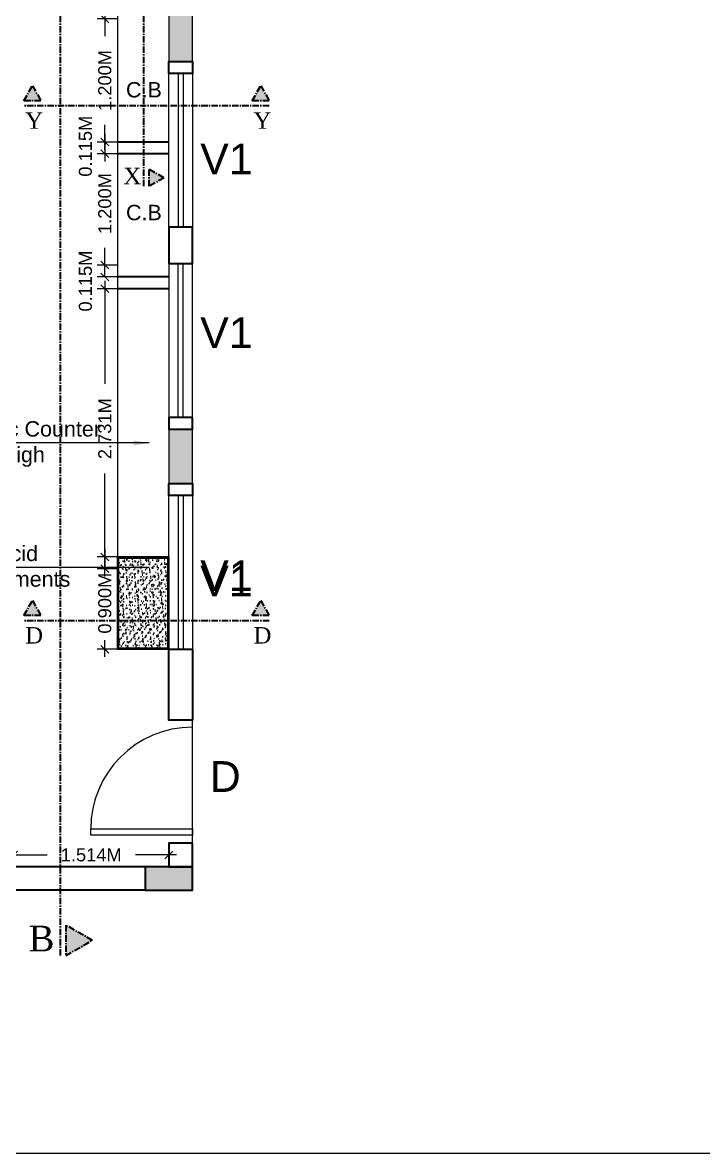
# Model space of a CAD drawing. Header units: metres. Extents: x 1608201 to 1961866, y 406505 to 647036.
# Drawn here: x 1677142 to 1683780, y 455711 to 466736 of the extents above; entities that cross this region are included whole.
import ezdxf

# ---------------------------------------------------------------- set-up
doc = ezdxf.new("R2010")
doc.units = ezdxf.units.M
doc.header["$LTSCALE"] = 1000
doc.header["$PDMODE"] = 35
doc.linetypes.add('CENTER', pattern=[2, 1.25, -0.25, 0.25, -0.25])
doc.layers.get('Defpoints').update_dxf_attribs({"lineweight": 18})
for name, color, linetype, lineweight in [('- WALL', 7, 'Continuous', 30), ('arrow', 63, 'Continuous', 13), ('Col-Hatch', 9, 'Continuous', 13), ('coloum hatch', 254, 'Continuous', 9), ('Column', 252, 'Continuous', 30), ('dimension', 6, 'Continuous', 13), ('Door', 54, 'Continuous', 13), ('Furniture', 13, 'Continuous', 13), ('Section Line', 135, 'CENTER', 30), ('SLAB', 5, 'Continuous', 20), ('Text-1', 240, 'Continuous', 15), ('Text-2', 122, 'Continuous', 25), ('Ventilator', 6, 'Continuous', 18), ('Wall', 7, 'Continuous', 30), ('Window-Wall', 7, 'Continuous', 18)]:
    doc.layers.add(name, color=color, linetype=linetype, lineweight=lineweight)
doc.layers.add('sand', color=252, linetype='Continuous')
doc.layers.add('text', color=7, linetype='Continuous')
doc.styles.add('dim-stylus bt', font='arial.ttf')
doc.styles.add('L120', font='simplex.shx', dxfattribs={"height": 1})
doc.dimstyles.new('1      100 (big)', dxfattribs={"dimscale": 75, "dimtxt": 5, "dimasz": 3.5, "dimexe": 1.5, "dimexo": 2, "dimgap": 1, "dimtad": 0, "dimdec": 3, "dimlfac": 0.001, "dimzin": 0, "dimdsep": 46, "dimtxsty": 'dim-stylus bt', "dimblk": 'OBLIQUE', "dimcen": 0, "dimdle": 0.6, "dimclrd": 256, "dimclre": 7, "dimclrt": 256, "dimadec": 0, "dimazin": 0, "dimtfac": 0.7, "dimtdec": 3, "dimtofl": 0, "dimtmove": 1, "dimatfit": 3, "dimldrblk": 'OPEN90', "dimfxl": 0, "dimtolj": 1, "dimtzin": 0, "dimlwd": 15, "dimlwe": 15, "dimarcsym": 0})
doc.dimstyles.new('Tabrej', dxfattribs={"dimtxt": 0.32, "dimasz": 0.2, "dimexe": 0, "dimexo": 0.15, "dimgap": 0.09, "dimtad": 0, "dimdec": 3, "dimzin": 0, "dimdsep": 46, "dimtxsty": 'dim-stylus bt', "dimblk": 'ARCHTICK', "dimcen": 0, "dimdle": 0.05, "dimclrd": 256, "dimclre": 256, "dimclrt": 7, "dimadec": 0, "dimazin": 0, "dimtfac": 1, "dimtdec": 3, "dimtofl": 0, "dimtmove": 0, "dimatfit": 1, "dimfxl": 0, "dimtolj": 1, "dimtzin": 0, "dimlwd": -1, "dimlwe": -1, "dimarcsym": 0})

# ---------------------------------------------------------------- blocks, each defined once
blk = doc.blocks.new('CC')
at = {"layer": 'Col-Hatch', "ltscale": 0.05}
blk.add_hatch(color=256, dxfattribs=at).paths.add_polyline_path([(4078.606, 341.328), (4078.606, 341.098), (4079.066, 341.098), (4079.066, 341.328)])
at = {"layer": 'Column'}
blk.add_lwpolyline([(4078.606, 341.328), (4079.066, 341.328), (4079.066, 341.098), (4078.606, 341.098)], close=True, dxfattribs=at)
blk = doc.blocks.new('DFG')
at = {"layer": 'Col-Hatch', "ltscale": 0.05}
blk.add_hatch(color=256, dxfattribs=at).paths.add_polyline_path([(3557.561, -332.074), (3557.561, -332.304), (3557.031, -332.304), (3557.031, -332.074)])
blk.add_lwpolyline([(3557.561, -332.074), (3557.561, -332.304), (3557.031, -332.304), (3557.031, -332.074), (3557.561, -332.074)], dxfattribs=at)
blk = doc.blocks.new('D1')
at = {"layer": 'Door', "ltscale": 0.05}
blk.add_line((1615726, 654826), (1615726, 656026), dxfattribs=at)
blk.add_lwpolyline([(1615726, 654904), (1614735, 654904), (1614735, 654964), (1615726, 654964), (1615726, 654904)], dxfattribs=at)
blk.add_arc((1615726, 654964), 992, 90, 180, dxfattribs=at)
blk = doc.blocks.new('_ArchTick')
at = {"color": 0, "const_width": 0.15}
blk.add_lwpolyline([(-0.5, -0.5), (0.5, 0.5)], dxfattribs=at)
blk = doc.blocks.new('_Oblique')
at = {"color": 0, "linetype": 'ByBlock', "lineweight": -2}
blk.add_line((-0.5, -0.5), (0.5, 0.5), dxfattribs=at)
blk = doc.blocks.new('*D555')
at = {"layer": 'Defpoints', "color": 0, "ltscale": 50, "transparency": 16777216}
for p in [(1677944, 465572), (1678068, 465572), (1678068, 464372)]:
    blk.add_point(p, dxfattribs=at)
at = {"layer": 'dimension', "lineweight": 15, "ltscale": 50, "transparency": 16777216}
for p, q in [((1677944, 465647), (1677944, 465403)), ((1677944, 464297), (1677944, 464541))]:
    blk.add_line(p, q, dxfattribs=at)
at = {"layer": 'dimension', "color": 7, "lineweight": 15, "ltscale": 50, "transparency": 16777216}
for p, q in [((1678068, 465572), (1677869, 465572)), ((1678068, 464372), (1677869, 464372))]:
    blk.add_line(p, q, dxfattribs=at)
at = {"layer": 'dimension', "lineweight": 15, "ltscale": 50, "transparency": 16777216, "xscale": 75, "yscale": 75, "zscale": 75}
for p, rotation in [((1677944, 465572), 90), ((1677944, 464372), 270)]:
    blk.add_blockref('_Oblique', p, dxfattribs=dict(at, rotation=rotation))
at = {"layer": 'dimension', "ltscale": 50, "transparency": 16777216, "insert": (1677944, 464972), "char_height": 127.5, "attachment_point": 5, "rotation": 90, "style": 'dim-stylus bt'}
blk.add_mtext('\\A1;1.200M', dxfattribs=at)
blk = doc.blocks.new('_Open90')
at = {"color": 0, "linetype": 'ByBlock', "lineweight": -2}
for p, q in [((0, 0), (-1, 0)), ((-0.5, 0.5), (0, 0)), ((0, 0), (-0.5, -0.5))]:
    blk.add_line(p, q, dxfattribs=at)
blk = doc.blocks.new('*D556')
at = {"layer": 'Defpoints', "color": 0, "ltscale": 50, "transparency": 16777216}
for p in [(1678068, 461526), (1677944, 460626), (1678068, 460626)]:
    blk.add_point(p, dxfattribs=at)
at = {"layer": 'dimension', "color": 7, "lineweight": 15, "ltscale": 50, "transparency": 16777216}
for p, q in [((1678068, 461526), (1677869, 461526)), ((1678068, 460626), (1677869, 460626))]:
    blk.add_line(p, q, dxfattribs=at)
at = {"layer": 'dimension', "lineweight": 15, "ltscale": 50, "transparency": 16777216}
for p, q in [((1677944, 461601), (1677944, 461438)), ((1677944, 460551), (1677944, 460715))]:
    blk.add_line(p, q, dxfattribs=at)
at = {"layer": 'dimension', "lineweight": 15, "ltscale": 50, "transparency": 16777216, "xscale": 75, "yscale": 75, "zscale": 75}
for p, rotation in [((1677944, 461526), 90), ((1677944, 460626), 270)]:
    blk.add_blockref('_Oblique', p, dxfattribs=dict(at, rotation=rotation))
at = {"layer": 'dimension', "ltscale": 50, "transparency": 16777216, "insert": (1677944, 461076), "char_height": 127.5, "attachment_point": 5, "rotation": 90, "style": 'dim-stylus bt'}
blk.add_mtext('\\A1;0.900M', dxfattribs=at)
blk = doc.blocks.new('*D557')
at = {"layer": 'Defpoints', "color": 0, "ltscale": 50, "transparency": 16777216}
for p in [(1678068, 466772), (1677944, 465572), (1678068, 465572)]:
    blk.add_point(p, dxfattribs=at)
at = {"layer": 'dimension', "lineweight": 15, "ltscale": 50, "transparency": 16777216}
for p, q in [((1677944, 466847), (1677944, 466603)), ((1677944, 465497), (1677944, 465741))]:
    blk.add_line(p, q, dxfattribs=at)
at = {"layer": 'dimension', "color": 7, "lineweight": 15, "ltscale": 50, "transparency": 16777216}
for p, q in [((1678068, 466772), (1677869, 466772)), ((1678068, 465572), (1677869, 465572))]:
    blk.add_line(p, q, dxfattribs=at)
at = {"layer": 'dimension', "lineweight": 15, "ltscale": 50, "transparency": 16777216, "xscale": 75, "yscale": 75, "zscale": 75}
for p, rotation in [((1677944, 466772), 90), ((1677944, 465572), 270)]:
    blk.add_blockref('_Oblique', p, dxfattribs=dict(at, rotation=rotation))
at = {"layer": 'dimension', "ltscale": 50, "transparency": 16777216, "insert": (1677944, 466172), "char_height": 127.5, "attachment_point": 5, "rotation": 90, "style": 'dim-stylus bt'}
blk.add_mtext('\\A1;1.200M', dxfattribs=at)
blk = doc.blocks.new('*D564')
at = {"layer": 'Defpoints', "color": 0, "ltscale": 50, "transparency": 16777216}
for p in [(1678568, 458621), (1677054, 458506), (1678568, 458506)]:
    blk.add_point(p, dxfattribs=at)
at = {"layer": 'dimension', "color": 7, "lineweight": 15, "ltscale": 50, "transparency": 16777216}
for p, q in [((1677054, 458506), (1677054, 458696)), ((1678568, 458506), (1678568, 458696))]:
    blk.add_line(p, q, dxfattribs=at)
at = {"layer": 'dimension', "lineweight": 15, "ltscale": 50, "transparency": 16777216}
for p, q in [((1676979, 458621), (1677381, 458621)), ((1678643, 458621), (1678242, 458621))]:
    blk.add_line(p, q, dxfattribs=at)
at = {"layer": 'dimension', "lineweight": 15, "ltscale": 50, "transparency": 16777216, "xscale": 75, "yscale": 75, "zscale": 75, "rotation": 180}
blk.add_blockref('_Oblique', (1677054, 458621), dxfattribs=at)
at = {"layer": 'dimension', "lineweight": 15, "ltscale": 50, "transparency": 16777216, "xscale": 75, "yscale": 75, "zscale": 75}
blk.add_blockref('_Oblique', (1678568, 458621), dxfattribs=at)
at = {"layer": 'dimension', "ltscale": 50, "transparency": 16777216, "insert": (1677811, 458621), "char_height": 127.5, "attachment_point": 5, "style": 'dim-stylus bt'}
blk.add_mtext('\\A1;1.514M', dxfattribs=at)
blk = doc.blocks.new('*D566')
at = {"layer": 'Defpoints', "color": 0, "ltscale": 50, "transparency": 16777216}
for p in [(1677944, 464142), (1678068, 464142), (1678065, 461411)]:
    blk.add_point(p, dxfattribs=at)
at = {"layer": 'dimension', "lineweight": 15, "ltscale": 50, "transparency": 16777216}
for p, q in [((1677944, 464217), (1677944, 463214)), ((1677944, 461336), (1677944, 462339))]:
    blk.add_line(p, q, dxfattribs=at)
at = {"layer": 'dimension', "color": 7, "lineweight": 15, "ltscale": 50, "transparency": 16777216}
for p, q in [((1678068, 464142), (1677869, 464142)), ((1678065, 461411), (1677869, 461411))]:
    blk.add_line(p, q, dxfattribs=at)
at = {"layer": 'dimension', "lineweight": 15, "ltscale": 50, "transparency": 16777216, "xscale": 75, "yscale": 75, "zscale": 75}
for p, rotation in [((1677944, 464142), 90), ((1677944, 461411), 270)]:
    blk.add_blockref('_Oblique', p, dxfattribs=dict(at, rotation=rotation))
at = {"layer": 'dimension', "ltscale": 50, "transparency": 16777216, "insert": (1677944, 462777), "char_height": 127.5, "attachment_point": 5, "rotation": 90, "style": 'dim-stylus bt'}
blk.add_mtext('\\A1;2.731M', dxfattribs=at)
blk = doc.blocks.new('*D567')
at = {"layer": 'Defpoints', "color": 0, "ltscale": 50, "transparency": 16777216}
for p in [(1677944, 465572), (1678068, 465572), (1678068, 465457)]:
    blk.add_point(p, dxfattribs=at)
at = {"layer": 'dimension', "lineweight": 15, "ltscale": 50, "transparency": 16777216}
for p, q in [((1677944, 465572), (1677944, 465647)), ((1677944, 465457), (1677944, 465382))]:
    blk.add_line(p, q, dxfattribs=at)
at = {"layer": 'dimension', "color": 7, "lineweight": 15, "ltscale": 50, "transparency": 16777216}
for p, q in [((1678068, 465572), (1677869, 465572)), ((1678068, 465457), (1677869, 465457))]:
    blk.add_line(p, q, dxfattribs=at)
at = {"layer": 'dimension', "lineweight": 15, "ltscale": 50, "transparency": 16777216, "xscale": 75, "yscale": 75, "zscale": 75}
for p, rotation in [((1677944, 465572), 270), ((1677944, 465457), 90)]:
    blk.add_blockref('_Oblique', p, dxfattribs=dict(at, rotation=rotation))
at = {"layer": 'dimension', "ltscale": 50, "transparency": 16777216, "insert": (1677755, 465531), "char_height": 127.5, "attachment_point": 5, "rotation": 90, "style": 'dim-stylus bt'}
blk.add_mtext('\\A1;0.115M', dxfattribs=at)
blk = doc.blocks.new('*D568')
at = {"layer": 'Defpoints', "color": 0, "ltscale": 50, "transparency": 16777216}
for p in [(1677944, 464257), (1678068, 464257), (1678068, 464142)]:
    blk.add_point(p, dxfattribs=at)
at = {"layer": 'dimension', "lineweight": 15, "ltscale": 50, "transparency": 16777216}
for p, q in [((1677944, 464257), (1677944, 464332)), ((1677944, 464142), (1677944, 464067))]:
    blk.add_line(p, q, dxfattribs=at)
at = {"layer": 'dimension', "color": 7, "lineweight": 15, "ltscale": 50, "transparency": 16777216}
for p, q in [((1678068, 464257), (1677869, 464257)), ((1678068, 464142), (1677869, 464142))]:
    blk.add_line(p, q, dxfattribs=at)
at = {"layer": 'dimension', "lineweight": 15, "ltscale": 50, "transparency": 16777216, "xscale": 75, "yscale": 75, "zscale": 75}
for p, rotation in [((1677944, 464257), 270), ((1677944, 464142), 90)]:
    blk.add_blockref('_Oblique', p, dxfattribs=dict(at, rotation=rotation))
at = {"layer": 'dimension', "ltscale": 50, "transparency": 16777216, "insert": (1677755, 464216), "char_height": 127.5, "attachment_point": 5, "rotation": 90, "style": 'dim-stylus bt'}
blk.add_mtext('\\A1;0.115M', dxfattribs=at)

msp = doc.modelspace()

# ---------------------------------------------------------------- hatches: boundary and pattern name
at = {"layer": 'sand'}
h = msp.add_hatch(color=256, dxfattribs=at)
h.paths.add_polyline_path([(1678068.171, 461526.1897), (1678068.171, 460626.1897), (1678568.171, 460626.1897), (1678568.171, 461526.1897)])
h.paths.add_polyline_path([(1678558.171, 461516.1897), (1678558.171, 460636.1897), (1678078.171, 460636.1897), (1678078.171, 461516.1897)], flags=16)
h = msp.add_hatch(dxfattribs=at)
h.set_pattern_fill('AR-SAND', color=256, scale=29.999999, angle=-90, style=0)
h.set_pattern_definition([(307.5, (1856053.372, 6949952.483), (57.804712, 1.8898007), [0, -45.59999915, 0, -50.99999904, 0, -48.7499991]), (277.5, (1856053.37, 6949952.48), (84.6643804, -53.0933002), [0, -24.59999954, 0, -41.09999923, 0, -15.7499997]), (237.5, (1856053.37, 6949989.383), (0.1697716, -93.4242541), [0, -14.99999972, 0, -53.999999, 0, -70.49999868]), (227.5, (1856053.37, 6949989.38), (26.3302665, -90.1837964), [0, -7.49999986, 0, -35.39999934, 0, -40.49999924])])
h.paths.add_polyline_path([(1678558.171, 461516.1897), (1678078.171, 461516.1897), (1678078.171, 460636.1897), (1678558.171, 460636.1897)])
at = {"layer": 'Section Line', "ltscale": 0.05}
for points in [[(1677238.0334, 466120.9879), (1677320.9083, 465973.302), (1677155.1586, 465973.302)], [(1679464.2547, 466120.9879), (1679547.1296, 465973.302), (1679381.3799, 465973.302)], [(1678523.0754, 465223.684), (1678375.3896, 465140.8091), (1678375.3896, 465306.5588)], [(1677238.0334, 461102.5022), (1677320.9083, 460954.8164), (1677155.1586, 460954.8164)], [(1679464.2547, 461102.5022), (1679547.1296, 460954.8164), (1679381.3799, 460954.8164)], [(1677823.2334, 457788.4338), (1677562.5337, 457937.2365), (1677562.5337, 457639.631)]]:
    msp.add_hatch(color=256, dxfattribs=at).paths.add_polyline_path(points)

# ---------------------------------------------------------------- linework, layer by layer
at = {"layer": '- WALL', "ltscale": 0.05}
for p, q in [((1678568.1714, 465571.9656), (1678068.1714, 465571.9656)), ((1678568.1714, 465456.9656), (1678068.1714, 465456.9656)), ((1678568.1714, 464256.9656), (1678068.1714, 464256.9656)), ((1678568.1714, 464141.9656), (1678068.1714, 464141.9656))]:
    msp.add_line(p, q, dxfattribs=at)
at = {"layer": '- WALL'}
for p, q in [((1678338.1714, 458506.1898), (1672568.1715, 458506.1898)), ((1678338.1714, 458276.1898), (1672568.1715, 458276.1898))]:
    msp.add_line(p, q, dxfattribs=at)
for points in [[(1678798.1716, 466241.1897), (1678568.1714, 466241.1897), (1678568.1714, 466356.1898), (1678798.1716, 466356.1898)], [(1678798.1716, 464741.1896), (1678568.1715, 464741.1896), (1678568.1715, 464386.1897), (1678798.1716, 464386.1897)], [(1678798.1716, 462886.1896), (1678568.1714, 462886.1896), (1678568.1714, 462771.1895), (1678798.1716, 462771.1895)], [(1678798.1716, 462126.1898), (1678568.1714, 462126.1898), (1678568.1714, 462241.1899), (1678798.1716, 462241.1899)], [(1678568.1714, 460626.1898), (1678798.1714, 460626.1898), (1678798.1714, 459936.1897), (1678568.1714, 459936.1897)], [(1678798.1715, 458736.1898), (1678568.1715, 458736.1898), (1678568.1715, 458506.1898), (1678798.1715, 458506.1898)]]:
    msp.add_lwpolyline(points, close=True, dxfattribs=at)
at = {"layer": 'Defpoints', "ltscale": 50}
msp.add_lwpolyline([(1666972.2745, 474532.2589), (1714851.7028, 474532.2589), (1714851.7028, 455711.1902), (1666972.2745, 455711.1902)], close=True, dxfattribs=at)
at = {"layer": 'Furniture', "ltscale": 10000}
msp.add_line((1677298.1714, 458506.1898), (1678338.1714, 458506.1898), dxfattribs=at)
at = {"layer": 'sand'}
for points in [[(1678568.171, 461526.1897), (1678568.171, 460626.1897), (1678068.171, 460626.1897), (1678068.171, 461526.1897)], [(1678558.171, 461516.1897), (1678558.171, 460636.1897), (1678078.171, 460636.1897), (1678078.171, 461516.1897)]]:
    msp.add_lwpolyline(points, close=True, dxfattribs=at)
at = {"layer": 'Section Line', "ltscale": 0.05}
for points in [[(1677512.5337, 457639.631), (1677512.5337, 471506.4494)], [(1678325.3896, 465140.8091), (1678325.3896, 467197.6185)], [(1677238.0334, 466120.9879), (1677320.9083, 465973.302), (1677155.1586, 465973.302), (1677238.0334, 466120.9879)], [(1679464.2547, 466120.9879), (1679547.1296, 465973.302), (1679381.3799, 465973.302), (1679464.2547, 466120.9879)], [(1679547.1296, 465923.302), (1677155.1586, 465923.302)], [(1678523.0754, 465223.684), (1678375.3896, 465140.8091), (1678375.3896, 465306.5588), (1678523.0754, 465223.684)], [(1677238.0334, 461102.5022), (1677320.9083, 460954.8164), (1677155.1586, 460954.8164), (1677238.0334, 461102.5022)], [(1679464.2547, 461102.5022), (1679547.1296, 460954.8164), (1679381.3799, 460954.8164), (1679464.2547, 461102.5022)], [(1679547.1296, 460904.8164), (1677155.1586, 460904.8164)], [(1677823.2334, 457788.4338), (1677562.5337, 457937.2365), (1677562.5337, 457639.631), (1677823.2334, 457788.4338)]]:
    msp.add_lwpolyline(points, dxfattribs=at)
at = {"layer": 'SLAB'}
msp.add_line((1678068.171, 466886.9656), (1678068.171, 460626.1897), dxfattribs=at)
at = {"layer": 'Ventilator'}
for p, q in [((1678658.1716, 466241.1897), (1678658.1716, 464741.1896)), ((1678708.1716, 466241.1897), (1678708.1716, 464741.1896)), ((1678658.1716, 462886.1896), (1678658.1716, 464386.1897)), ((1678708.1716, 462886.1896), (1678708.1716, 464386.1897)), ((1678658.1716, 462126.1898), (1678658.1716, 460626.1897)), ((1678658.1716, 462126.1898), (1678658.1716, 460626.1897)), ((1678708.1716, 462126.1898), (1678708.1716, 460626.1897)), ((1678708.1716, 462126.1898), (1678708.1716, 460626.1897))]:
    msp.add_line(p, q, dxfattribs=at)
at = {"layer": 'Wall'}
msp.add_line((1678568.1715, 460626.1897), (1678798.1716, 460626.1897), dxfattribs=at)
at = {"layer": 'Window-Wall'}
for p, q in [((1678568.1715, 464741.1896), (1678568.1715, 466241.1897)), ((1678798.1716, 466241.1897), (1678798.1716, 464741.1896)), ((1678568.1715, 464386.1897), (1678568.1715, 462886.1896)), ((1678798.1716, 462886.1896), (1678798.1716, 464386.1897)), ((1678568.1715, 460626.1897), (1678568.1715, 462126.1898)), ((1678568.1715, 460626.1897), (1678568.1715, 462126.1898)), ((1678798.1716, 462126.1898), (1678798.1716, 460626.1897)), ((1678798.1716, 462126.1898), (1678798.1716, 460626.1897))]:
    msp.add_line(p, q, dxfattribs=at)

# ---------------------------------------------------------------- block references
at = {"layer": 'coloum hatch', "xscale": -999.9999814325129, "yscale": 999.9999814325129, "zscale": 999.9999814325156, "rotation": 90}
for p in [(1346494.293, 4023917.3221), (1346494.293, 4019802.3222)]:
    msp.add_blockref('DFG', p, dxfattribs=at)
at = {"layer": 'coloum hatch', "ltscale": 0.05, "xscale": -999.9999814325129, "yscale": 999.9999814325129, "zscale": 999.9999814325156}
msp.add_blockref('CC', (5757404.1155, 117178.0873), dxfattribs=at)
at = {"layer": 'Door', "ltscale": 0.05}
msp.add_blockref('D1', (63072.0628, -196089.6393), dxfattribs=at)

# ---------------------------------------------------------------- texts
at = {"layer": 'text', "char_height": 149.999997, "attachment_point": 1, "rotation": 0.00000001, "style": 'L120'}
for s, insert, width in [('{\\fArial|b0|i0|c0|p34;C.B}', (1678150.2744, 466156.749), 350.744674), ('{\\fArial|b0|i0|c0|p34;C.B}', (1678150.2744, 464959.6544), 350.744674), ('{\\fArial|b0|i0|c0|p34;75mm Thk Rcc Counter\\P Top 850mm High}', (1675693.9753, 462850.3021), 2260.070791), ('{\\fArial|b0|i0|c0|p34;Sand Pit For Acid Related Experiments}', (1675662.4736, 461636.3069), 2020.704567)]:
    msp.add_mtext(s, dxfattribs=dict(at, insert=insert, width=width))
at = {"layer": 'Text-1', "char_height": 300, "width": 1299.406916, "attachment_point": 1, "rotation": 0.00000001, "style": 'L120'}
for s, insert in [('\\pi432.79;{\\fArial|b0|i0|c0|p34;V1}', (1678440.9454, 465556.9028)), ('\\pi432.79;{\\fArial|b0|i0|c0|p34;V1}', (1678440.9454, 463863.3814)), ('\\pi432.79;{\\fArial|b0|i0|c0|p34;V1}', (1678440.9454, 461493.8218)), ('\\pi432.79;{\\fArial|b0|i0|c0|p34;V1}', (1678440.9454, 461441.9029)), ('\\pi525.69;{\\fArial|b0|i0|c0|p34;D}', (1678440.9454, 459535.6203))]:
    msp.add_mtext(s, dxfattribs=dict(at, insert=insert))
at = {"layer": 'Text-2', "ltscale": 0.05, "attachment_point": 1, "rotation": 0.00000001, "style": 'L120'}
for s, insert, char_height, width in [('{\\fTimes New Roman|b0|i0|c0|p18;Y}', (1677167.3245, 465860.9379), 160, 176.793648), ('{\\fTimes New Roman|b0|i0|c0|p18;Y}', (1679393.5458, 465860.9379), 160, 175.410499), ('{\\fTimes New Roman|b0|i0|c0|p18;X}', (1678125.0099, 465320.4305), 160, 175.410499), ('{\\fTimes New Roman|b0|i0|c0|p18;D}', (1677167.3245, 460842.4522), 160, 162.255358), ('{\\fTimes New Roman|b0|i0|c0|p18;D}', (1679393.5458, 460842.4522), 160, 162.255358), ('{\\fTimes New Roman|b0|i0|c0|p18;B}', (1677201.1592, 457930.9494), 250, 300.9924)]:
    msp.add_mtext(s, dxfattribs=dict(at, insert=insert, char_height=char_height, width=width))

# ---------------------------------------------------------------- dimensions: what is measured, and where the dimension line sits
at = {"layer": 'dimension', "ltscale": 50}
for base, p1, p2, override, picture, middle in [((1677943.6822, 465571.9656), (1678068.1706, 466771.9656), (1678068.1706, 465571.9656), {"dimtxt": 1.7, "dimasz": 1, "dimexe": 1, "dimexo": 0, "dimgap": 2, "dimpost": 'M\\X', "dimdle": 1}, '*D557', (1677943.6822, 466171.9656)), ((1677943.6826, 465571.9656), (1678068.171, 464371.9656), (1678068.171, 465571.9656), {"dimtxt": 1.7, "dimasz": 1, "dimexe": 1, "dimexo": 0, "dimgap": 2, "dimpost": 'M\\X', "dimdle": 1}, '*D555', (1677943.6826, 464971.9656)), ((1677943.6823, 464141.9656), (1678064.8757, 461411.1897), (1678068.1714, 464141.9656), {"dimtxt": 1.7, "dimasz": 1, "dimexe": 1, "dimexo": 0, "dimgap": 2, "dimpost": 'M\\X', "dimdle": 1}, '*D566', (1677943.6823, 462776.5777)), ((1677943.6827, 460626.1897), (1678068.171, 461526.1897), (1678068.171, 460626.1897), {"dimtxt": 1.7, "dimasz": 1, "dimexe": 1, "dimexo": 0, "dimgap": 1, "dimpost": 'M\\X', "dimdle": 1}, '*D556', (1677943.6827, 461076.1897))]:
    dim = msp.add_linear_dim(base=base, p1=p1, p2=p2, angle=90, dimstyle='1      100 (big)', override=override, dxfattribs=at)
    dim.commit()
    dim.dimension.update_dxf_attribs({"geometry": picture, "text_midpoint": middle})
for base, p1, p2, picture, middle in [((1677943.6822, 465571.9656), (1678068.1706, 465456.9656), (1678068.1706, 465571.9656), '*D567', (1677755.0397, 465531.3471)), ((1677943.6823, 464256.9656), (1678068.1706, 464141.9656), (1678068.1706, 464256.9656), '*D568', (1677755.0397, 464216.3471))]:
    dim = msp.add_linear_dim(base=base, p1=p1, p2=p2, angle=90, dimstyle='1      100 (big)', override={"dimtxt": 1.7, "dimasz": 1, "dimexe": 1, "dimexo": 0, "dimgap": 2, "dimpost": 'M\\X', "dimdle": 1}, dxfattribs=at)
    dim.commit()
    dim.dimension.update_dxf_attribs({"geometry": picture, "text_midpoint": middle, "dimtype": 160})
dim = msp.add_linear_dim(base=(1678568.171, 458621.1898), p1=(1677054.2439, 458506.1898), p2=(1678568.171, 458506.1898), dimstyle='1      100 (big)', override={"dimtxt": 1.7, "dimasz": 1, "dimexe": 1, "dimexo": 0, "dimgap": 2, "dimpost": 'M\\X', "dimdle": 1}, dxfattribs=at)
dim.commit()
dim.dimension.update_dxf_attribs({"geometry": '*D564', "text_midpoint": (1677811.2074, 458621.1898)})

# ---------------------------------------------------------------- leaders
at = {"layer": 'arrow', "ltscale": 0.05}
for points in [[(1678376.0871, 462637.784), (1676482.737, 462637.784)], [(1678376.0871, 461423.4063), (1676816.4851, 461423.4063)]]:
    msp.add_leader(points, dimstyle='Tabrej', override={"dimasz": 150}, dxfattribs=at)

doc.saveas('drawing.dxf')
